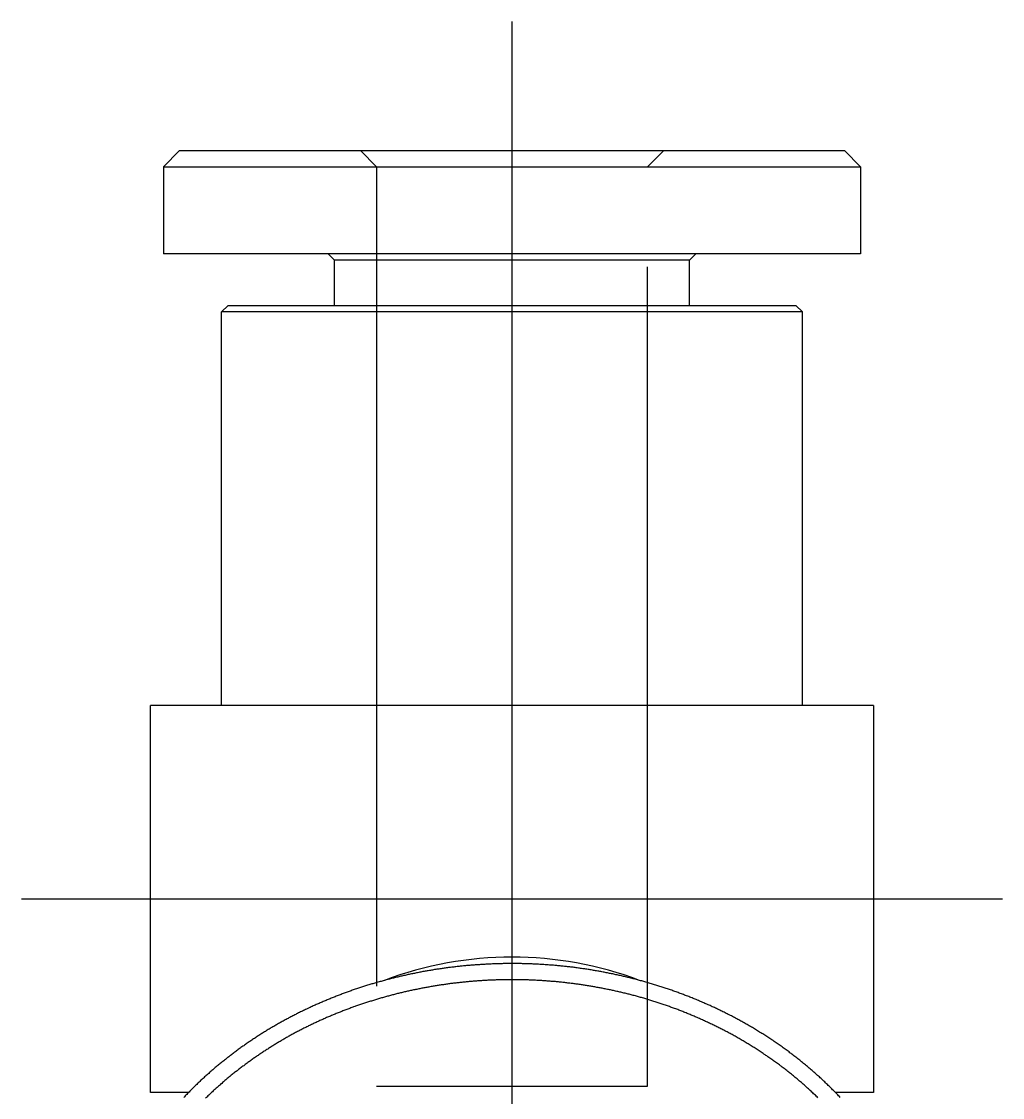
# Model space of a CAD drawing. Extents: x -27.8 to 48.3, y -20.8 to 20.1.
# Drawn here: x 32.17 to 47.37, y 3.42 to 20.1 of the extents above; entities that cross this region are included whole.
import ezdxf

# ---------------------------------------------------------------- set-up
doc = ezdxf.new("R2010")
doc.units = 0
doc.linetypes.add('CENTER', pattern=[50.8, 31.75, -6.35, 6.35, -6.35])
doc.linetypes.add('DASHED', pattern=[19.05, 12.7, -6.35])
doc.layers.get('0').update_dxf_attribs({"linetype": 'CONTINUOUS'})
doc.layers.add('CENTER', color=1, linetype='CENTER')

msp = doc.modelspace()

# ---------------------------------------------------------------- linework, layer by layer
at = {"color": 7, "linetype": 'CONTINUOUS'}
for p, q in [((34.375, 17.85), (34.625, 18.1)), ((34.625, 18.1), (44.925, 18.1)), ((44.925, 18.1), (45.175, 17.85)), ((34.375, 17.85), (45.175, 17.85)), ((34.375, 17.85), (34.375, 16.5)), ((45.175, 17.85), (45.175, 16.5)), ((45.175, 16.5), (34.375, 16.5)), ((37.025, 16.4), (36.925, 16.5)), ((42.525, 16.4), (37.025, 16.4)), ((37.025, 15.7), (37.025, 16.4)), ((42.525, 16.4), (42.625, 16.5)), ((42.525, 15.7), (42.525, 16.4)), ((35.375, 15.7), (35.275, 15.6)), ((35.375, 15.7), (44.175, 15.7)), ((44.175, 15.7), (44.275, 15.6)), ((44.275, 15.6), (35.275, 15.6)), ((35.275, 9.5), (35.275, 15.6)), ((44.275, 9.5), (44.275, 15.6)), ((34.175, 3.5), (34.175, 9.5)), ((45.375, 9.5), (34.175, 9.5)), ((45.375, 9.5), (45.375, 3.5)), ((34.761, 3.5), (34.175, 3.5)), ((45.375, 3.5), (44.789, 3.5))]:
    msp.add_line(p, q, dxfattribs=at)
at = {"color": 3, "linetype": 'DASHED'}
for p, q in [((37.425, 18.1), (37.675, 17.85)), ((41.875, 17.85), (42.125, 18.1)), ((37.675, 17.85), (37.675, 3.6)), ((41.875, 3.6), (41.875, 17.85)), ((37.675, 3.6), (41.875, 3.6))]:
    msp.add_line(p, q, dxfattribs=at)
at = {"color": 7}
for points in [[(44.861, 3.424, 0), (44.848, 3.438, 0), (44.835, 3.452, 0), (44.822, 3.465, 0), (44.809, 3.479, 0), (44.796, 3.492, 0), (44.783, 3.506, 0), (44.77, 3.519, 0), (44.757, 3.533, 0), (44.743, 3.546, 0), (44.73, 3.56, 0), (44.716, 3.573, 0), (44.703, 3.586, 0), (44.689, 3.599, 0), (44.676, 3.613, 0), (44.662, 3.626, 0), (44.648, 3.639, 0), (44.635, 3.652, 0), (44.621, 3.665, 0), (44.607, 3.678, 0), (44.593, 3.691, 0), (44.579, 3.704, 0), (44.566, 3.717, 0), (44.551, 3.73, 0), (44.538, 3.743, 0), (44.523, 3.755, 0), (44.509, 3.768, 0), (44.495, 3.781, 0), (44.481, 3.794, 0), (44.467, 3.806, 0), (44.452, 3.819, 0), (44.438, 3.831, 0), (44.424, 3.844, 0), (44.409, 3.856, 0), (44.395, 3.869, 0), (44.38, 3.881, 0), (44.366, 3.893, 0), (44.351, 3.905, 0), (44.337, 3.918, 0), (44.322, 3.93, 0), (44.307, 3.942, 0), (44.292, 3.954, 0), (44.278, 3.966, 0), (44.263, 3.978, 0), (44.248, 3.99, 0), (44.233, 4.002, 0), (44.218, 4.014, 0), (44.203, 4.026, 0), (44.188, 4.037, 0), (44.173, 4.049, 0), (44.158, 4.061, 0), (44.143, 4.073, 0), (44.128, 4.084, 0), (44.113, 4.096, 0), (44.098, 4.107, 0), (44.082, 4.119, 0), (44.067, 4.13, 0), (44.052, 4.141, 0), (44.037, 4.153, 0), (44.021, 4.164, 0), (44.006, 4.175, 0), (43.99, 4.186, 0), (43.975, 4.197, 0), (43.959, 4.208, 0), (43.944, 4.219, 0), (43.928, 4.23, 0), (43.913, 4.241, 0), (43.897, 4.252, 0), (43.882, 4.263, 0), (43.866, 4.274, 0), (43.85, 4.284, 0), (43.835, 4.295, 0), (43.819, 4.306, 0), (43.803, 4.316, 0), (43.787, 4.327, 0), (43.772, 4.337, 0), (43.756, 4.348, 0), (43.74, 4.358, 0), (43.724, 4.368, 0), (43.708, 4.379, 0), (43.692, 4.389, 0), (43.676, 4.399, 0), (43.66, 4.409, 0), (43.645, 4.419, 0), (43.629, 4.429, 0), (43.612, 4.439, 0), (43.596, 4.449, 0), (43.581, 4.459, 0), (43.564, 4.468, 0), (43.548, 4.478, 0), (43.532, 4.488, 0), (43.516, 4.497, 0), (43.5, 4.507, 0), (43.484, 4.517, 0), (43.468, 4.526, 0), (43.452, 4.535, 0), (43.435, 4.545, 0), (43.419, 4.554, 0), (43.403, 4.563, 0), (43.387, 4.573, 0), (43.37, 4.582, 0), (43.354, 4.591, 0), (43.338, 4.6, 0), (43.322, 4.609, 0), (43.305, 4.618, 0), (43.289, 4.627, 0), (43.273, 4.636, 0), (43.256, 4.644, 0), (43.24, 4.653, 0), (43.224, 4.662, 0), (43.207, 4.67, 0), (43.191, 4.679, 0), (43.175, 4.688, 0), (43.158, 4.696, 0), (43.142, 4.704, 0), (43.125, 4.713, 0), (43.109, 4.721, 0), (43.093, 4.729, 0), (43.076, 4.738, 0), (43.06, 4.746, 0), (43.043, 4.754, 0), (43.027, 4.762, 0), (43.01, 4.77, 0), (42.994, 4.778, 0), (42.977, 4.786, 0), (42.961, 4.794, 0), (42.944, 4.802, 0), (42.928, 4.809, 0), (42.911, 4.817, 0), (42.895, 4.825, 0), (42.878, 4.832, 0), (42.862, 4.84, 0), (42.845, 4.848, 0), (42.829, 4.855, 0), (42.812, 4.862, 0), (42.796, 4.87, 0), (42.779, 4.877, 0), (42.763, 4.884, 0), (42.746, 4.892, 0), (42.73, 4.899, 0), (42.713, 4.906, 0), (42.697, 4.913, 0), (42.68, 4.92, 0), (42.663, 4.927, 0), (42.647, 4.934, 0), (42.63, 4.941, 0), (42.614, 4.948, 0), (42.597, 4.954, 0), (42.581, 4.961, 0), (42.564, 4.968, 0), (42.548, 4.974, 0), (42.531, 4.981, 0), (42.514, 4.988, 0), (42.498, 4.994, 0), (42.481, 5, 0), (42.465, 5.007, 0), (42.448, 5.013, 0), (42.432, 5.02, 0), (42.415, 5.026, 0), (42.399, 5.032, 0), (42.382, 5.038, 0), (42.365, 5.044, 0), (42.349, 5.05, 0), (42.332, 5.056, 0), (42.316, 5.062, 0), (42.299, 5.068, 0), (42.283, 5.074, 0), (42.266, 5.08, 0), (42.249, 5.086, 0), (42.233, 5.092, 0), (42.216, 5.097, 0), (42.2, 5.103, 0), (42.183, 5.109, 0), (42.166, 5.114, 0), (42.15, 5.12, 0), (42.133, 5.125, 0), (42.117, 5.131, 0), (42.1, 5.136, 0), (42.084, 5.141, 0), (42.067, 5.147, 0), (42.05, 5.152, 0), (42.034, 5.157, 0), (42.017, 5.162, 0), (42.001, 5.168, 0), (41.984, 5.173, 0), (41.967, 5.178, 0), (41.951, 5.183, 0), (41.934, 5.188, 0), (41.917, 5.193, 0), (41.901, 5.198, 0), (41.884, 5.202, 0), (41.868, 5.207, 0), (41.851, 5.212, 0), (41.834, 5.217, 0), (41.818, 5.221, 0), (41.801, 5.226, 0), (41.785, 5.231, 0), (41.768, 5.235, 0), (41.751, 5.24, 0), (41.735, 5.244, 0), (41.718, 5.249, 0), (41.702, 5.253, 0), (41.685, 5.257, 0), (41.668, 5.262, 0), (41.652, 5.266, 0), (41.635, 5.27, 0), (41.618, 5.274, 0), (41.602, 5.278, 0), (41.585, 5.282, 0), (41.568, 5.286, 0), (41.552, 5.29, 0), (41.535, 5.294, 0), (41.519, 5.298, 0), (41.502, 5.302, 0), (41.485, 5.306, 0), (41.469, 5.31, 0), (41.452, 5.314, 0), (41.435, 5.317, 0), (41.419, 5.321, 0), (41.402, 5.325, 0), (41.386, 5.328, 0), (41.369, 5.332, 0), (41.352, 5.336, 0), (41.336, 5.339, 0), (41.319, 5.343, 0), (41.302, 5.346, 0), (41.286, 5.349, 0), (41.269, 5.353, 0), (41.252, 5.356, 0), (41.236, 5.359, 0), (41.219, 5.362, 0), (41.203, 5.366, 0), (41.186, 5.369, 0), (41.169, 5.372, 0), (41.153, 5.375, 0), (41.136, 5.378, 0), (41.119, 5.381, 0), (41.103, 5.384, 0), (41.086, 5.387, 0), (41.069, 5.39, 0), (41.053, 5.393, 0), (41.036, 5.395, 0), (41.02, 5.398, 0), (41.003, 5.401, 0), (40.986, 5.404, 0), (40.97, 5.406, 0), (40.953, 5.409, 0), (40.936, 5.412, 0), (40.92, 5.414, 0), (40.903, 5.417, 0), (40.886, 5.419, 0), (40.87, 5.421, 0), (40.853, 5.424, 0), (40.837, 5.426, 0), (40.82, 5.429, 0), (40.803, 5.431, 0), (40.786, 5.433, 0), (40.77, 5.435, 0), (40.753, 5.437, 0), (40.737, 5.44, 0), (40.72, 5.442, 0), (40.703, 5.444, 0), (40.687, 5.446, 0), (40.67, 5.448, 0), (40.653, 5.45, 0), (40.637, 5.452, 0), (40.62, 5.453, 0), (40.603, 5.455, 0), (40.587, 5.457, 0), (40.57, 5.459, 0), (40.553, 5.46, 0), (40.537, 5.462, 0), (40.52, 5.464, 0), (40.504, 5.465, 0), (40.487, 5.467, 0), (40.47, 5.469, 0), (40.453, 5.47, 0), (40.437, 5.471, 0), (40.42, 5.473, 0), (40.404, 5.474, 0), (40.387, 5.476, 0), (40.37, 5.477, 0), (40.354, 5.478, 0), (40.337, 5.479, 0), (40.32, 5.481, 0), (40.304, 5.482, 0), (40.287, 5.483, 0), (40.27, 5.484, 0), (40.254, 5.485, 0), (40.237, 5.486, 0), (40.22, 5.487, 0), (40.204, 5.488, 0), (40.187, 5.489, 0), (40.17, 5.49, 0), (40.154, 5.491, 0), (40.137, 5.491, 0), (40.12, 5.492, 0), (40.104, 5.493, 0), (40.087, 5.494, 0), (40.07, 5.494, 0), (40.054, 5.495, 0), (40.037, 5.496, 0), (40.02, 5.496, 0), (40.004, 5.497, 0), (39.987, 5.497, 0), (39.971, 5.498, 0), (39.954, 5.498, 0), (39.937, 5.498, 0), (39.92, 5.499, 0), (39.904, 5.499, 0), (39.887, 5.499, 0), (39.87, 5.499, 0), (39.854, 5.5, 0), (39.837, 5.5, 0), (39.821, 5.5, 0), (39.804, 5.5, 0), (39.787, 5.5, 0), (39.77, 5.5, 0), (39.754, 5.5, 0), (39.737, 5.5, 0), (39.721, 5.5, 0), (39.704, 5.5, 0), (39.687, 5.5, 0), (39.671, 5.499, 0), (39.654, 5.499, 0), (39.637, 5.499, 0), (39.621, 5.498, 0), (39.604, 5.498, 0), (39.587, 5.498, 0), (39.571, 5.497, 0), (39.554, 5.497, 0), (39.537, 5.496, 0), (39.521, 5.496, 0), (39.504, 5.495, 0), (39.487, 5.495, 0), (39.471, 5.494, 0), (39.454, 5.493, 0), (39.437, 5.493, 0), (39.421, 5.492, 0), (39.404, 5.491, 0), (39.388, 5.49, 0), (39.371, 5.489, 0), (39.354, 5.488, 0), (39.338, 5.488, 0), (39.321, 5.487, 0), (39.304, 5.486, 0), (39.288, 5.485, 0), (39.271, 5.483, 0), (39.254, 5.482, 0), (39.238, 5.481, 0), (39.221, 5.48, 0), (39.205, 5.479, 0), (39.188, 5.478, 0), (39.171, 5.476, 0), (39.155, 5.475, 0), (39.138, 5.474, 0), (39.121, 5.472, 0), (39.105, 5.471, 0), (39.088, 5.469, 0), (39.072, 5.468, 0), (39.055, 5.466, 0), (39.039, 5.465, 0), (39.022, 5.463, 0), (39.005, 5.461, 0), (38.989, 5.46, 0), (38.972, 5.458, 0), (38.956, 5.456, 0), (38.939, 5.454, 0), (38.923, 5.453, 0), (38.906, 5.451, 0), (38.889, 5.449, 0), (38.873, 5.447, 0), (38.856, 5.445, 0), (38.84, 5.443, 0), (38.823, 5.441, 0), (38.807, 5.439, 0), (38.79, 5.437, 0), (38.774, 5.434, 0), (38.757, 5.432, 0), (38.741, 5.43, 0), (38.724, 5.428, 0), (38.708, 5.425, 0), (38.691, 5.423, 0), (38.675, 5.421, 0), (38.658, 5.418, 0), (38.642, 5.416, 0), (38.625, 5.413, 0), (38.609, 5.411, 0), (38.592, 5.408, 0), (38.576, 5.406, 0), (38.559, 5.403, 0), (38.543, 5.4, 0), (38.526, 5.398, 0), (38.51, 5.395, 0), (38.494, 5.392, 0), (38.477, 5.389, 0), (38.461, 5.386, 0), (38.444, 5.384, 0), (38.428, 5.381, 0), (38.412, 5.378, 0), (38.395, 5.375, 0), (38.379, 5.372, 0), (38.362, 5.369, 0), (38.346, 5.366, 0), (38.33, 5.362, 0), (38.313, 5.359, 0), (38.297, 5.356, 0), (38.281, 5.353, 0), (38.264, 5.349, 0), (38.248, 5.346, 0), (38.232, 5.343, 0), (38.215, 5.339, 0), (38.199, 5.336, 0), (38.183, 5.332, 0), (38.166, 5.329, 0), (38.15, 5.325, 0), (38.134, 5.322, 0), (38.118, 5.318, 0), (38.101, 5.315, 0), (38.085, 5.311, 0), (38.069, 5.307, 0), (38.053, 5.303, 0), (38.036, 5.3, 0), (38.02, 5.296, 0), (38.004, 5.292, 0), (37.988, 5.288, 0), (37.971, 5.284, 0), (37.955, 5.28, 0), (37.939, 5.276, 0), (37.923, 5.272, 0), (37.907, 5.268, 0), (37.891, 5.264, 0), (37.874, 5.26, 0), (37.858, 5.256, 0), (37.842, 5.251, 0), (37.826, 5.247, 0), (37.81, 5.243, 0), (37.794, 5.238, 0), (37.778, 5.234, 0), (37.762, 5.23, 0), (37.746, 5.225, 0), (37.73, 5.221, 0), (37.714, 5.216, 0), (37.697, 5.212, 0), (37.681, 5.207, 0), (37.666, 5.202, 0), (37.65, 5.198, 0), (37.633, 5.193, 0), (37.617, 5.188, 0), (37.602, 5.184, 0), (37.586, 5.179, 0), (37.57, 5.174, 0), (37.554, 5.169, 0), (37.538, 5.164, 0), (37.522, 5.159, 0), (37.506, 5.154, 0), (37.49, 5.149, 0), (37.474, 5.144, 0), (37.458, 5.139, 0), (37.442, 5.134, 0), (37.426, 5.129, 0), (37.41, 5.123, 0), (37.395, 5.118, 0), (37.379, 5.113, 0), (37.363, 5.107, 0), (37.347, 5.102, 0), (37.331, 5.097, 0), (37.316, 5.091, 0), (37.3, 5.086, 0), (37.284, 5.08, 0), (37.268, 5.075, 0), (37.253, 5.069, 0), (37.237, 5.064, 0), (37.221, 5.058, 0), (37.206, 5.052, 0), (37.19, 5.046, 0), (37.174, 5.041, 0), (37.158, 5.035, 0), (37.143, 5.029, 0), (37.127, 5.023, 0), (37.112, 5.017, 0), (37.096, 5.011, 0), (37.08, 5.005, 0), (37.065, 4.999, 0), (37.049, 4.993, 0), (37.034, 4.987, 0), (37.018, 4.981, 0), (37.003, 4.975, 0), (36.987, 4.969, 0), (36.972, 4.962, 0), (36.956, 4.956, 0), (36.941, 4.95, 0), (36.925, 4.943, 0), (36.91, 4.937, 0), (36.894, 4.93, 0), (36.879, 4.924, 0), (36.863, 4.917, 0), (36.848, 4.911, 0), (36.833, 4.904, 0), (36.817, 4.898, 0), (36.802, 4.891, 0), (36.786, 4.884, 0), (36.771, 4.878, 0), (36.756, 4.871, 0), (36.741, 4.864, 0), (36.725, 4.857, 0), (36.71, 4.85, 0), (36.695, 4.843, 0), (36.679, 4.836, 0), (36.664, 4.829, 0), (36.649, 4.822, 0), (36.634, 4.815, 0), (36.619, 4.808, 0), (36.603, 4.801, 0), (36.588, 4.794, 0), (36.573, 4.787, 0), (36.558, 4.779, 0), (36.543, 4.772, 0), (36.528, 4.765, 0), (36.513, 4.757, 0), (36.498, 4.75, 0), (36.483, 4.742, 0), (36.468, 4.735, 0), (36.453, 4.727, 0), (36.438, 4.72, 0), (36.423, 4.712, 0), (36.408, 4.705, 0), (36.393, 4.697, 0), (36.378, 4.689, 0), (36.363, 4.682, 0), (36.348, 4.674, 0), (36.333, 4.666, 0), (36.319, 4.658, 0), (36.304, 4.65, 0), (36.289, 4.642, 0), (36.274, 4.634, 0), (36.259, 4.626, 0), (36.245, 4.618, 0), (36.23, 4.61, 0), (36.215, 4.602, 0), (36.2, 4.594, 0), (36.186, 4.586, 0), (36.171, 4.577, 0), (36.157, 4.569, 0), (36.142, 4.561, 0), (36.127, 4.552, 0), (36.113, 4.544, 0), (36.098, 4.536, 0), (36.084, 4.527, 0), (36.069, 4.519, 0), (36.055, 4.51, 0), (36.04, 4.502, 0), (36.026, 4.493, 0), (36.011, 4.484, 0), (35.997, 4.476, 0), (35.983, 4.467, 0), (35.968, 4.458, 0), (35.954, 4.449, 0), (35.94, 4.441, 0), (35.925, 4.432, 0), (35.911, 4.423, 0), (35.897, 4.414, 0), (35.883, 4.405, 0), (35.868, 4.396, 0), (35.854, 4.387, 0), (35.84, 4.378, 0), (35.826, 4.369, 0), (35.812, 4.359, 0), (35.798, 4.35, 0), (35.783, 4.341, 0), (35.77, 4.332, 0), (35.755, 4.322, 0), (35.742, 4.313, 0), (35.727, 4.304, 0), (35.714, 4.294, 0), (35.7, 4.285, 0), (35.686, 4.275, 0), (35.672, 4.266, 0), (35.658, 4.256, 0), (35.644, 4.247, 0), (35.63, 4.237, 0), (35.617, 4.227, 0), (35.603, 4.218, 0), (35.589, 4.208, 0), (35.575, 4.198, 0), (35.562, 4.188, 0), (35.548, 4.178, 0), (35.534, 4.169, 0), (35.521, 4.159, 0), (35.507, 4.149, 0), (35.494, 4.139, 0), (35.48, 4.129, 0), (35.467, 4.119, 0), (35.453, 4.108, 0), (35.44, 4.098, 0), (35.426, 4.088, 0), (35.413, 4.078, 0), (35.4, 4.068, 0), (35.386, 4.057, 0), (35.373, 4.047, 0), (35.36, 4.037, 0), (35.346, 4.026, 0), (35.333, 4.016, 0), (35.32, 4.005, 0), (35.307, 3.995, 0), (35.294, 3.984, 0), (35.281, 3.974, 0), (35.268, 3.963, 0), (35.255, 3.952, 0), (35.242, 3.942, 0), (35.228, 3.931, 0), (35.216, 3.92, 0), (35.203, 3.909, 0), (35.19, 3.899, 0), (35.177, 3.888, 0), (35.164, 3.877, 0), (35.151, 3.866, 0), (35.139, 3.855, 0), (35.126, 3.844, 0), (35.113, 3.833, 0), (35.1, 3.822, 0), (35.088, 3.811, 0), (35.075, 3.799, 0), (35.062, 3.788, 0), (35.05, 3.777, 0), (35.037, 3.766, 0), (35.025, 3.755, 0), (35.012, 3.743, 0), (35, 3.732, 0), (34.987, 3.72, 0), (34.975, 3.709, 0), (34.963, 3.698, 0), (34.95, 3.686, 0), (34.938, 3.675, 0), (34.926, 3.663, 0), (34.914, 3.651, 0), (34.902, 3.64, 0), (34.889, 3.628, 0), (34.877, 3.616, 0), (34.865, 3.605, 0), (34.853, 3.593, 0), (34.841, 3.581, 0), (34.829, 3.569, 0), (34.817, 3.557, 0), (34.805, 3.545, 0), (34.793, 3.533, 0), (34.782, 3.521, 0), (34.77, 3.509, 0), (34.758, 3.497, 0), (34.746, 3.485, 0), (34.735, 3.473, 0), (34.723, 3.461, 0), (34.711, 3.449, 0), (34.7, 3.436, 0), (34.688, 3.424, 0)], [(44.515, 3.421, 0), (44.502, 3.433, 0), (44.489, 3.446, 0), (44.475, 3.459, 0), (44.462, 3.471, 0), (44.449, 3.484, 0), (44.436, 3.496, 0), (44.423, 3.509, 0), (44.409, 3.521, 0), (44.396, 3.533, 0), (44.383, 3.546, 0), (44.369, 3.558, 0), (44.356, 3.57, 0), (44.342, 3.582, 0), (44.328, 3.595, 0), (44.315, 3.607, 0), (44.301, 3.619, 0), (44.288, 3.631, 0), (44.274, 3.643, 0), (44.26, 3.655, 0), (44.246, 3.667, 0), (44.232, 3.679, 0), (44.218, 3.69, 0), (44.204, 3.702, 0), (44.191, 3.714, 0), (44.176, 3.726, 0), (44.162, 3.737, 0), (44.148, 3.749, 0), (44.134, 3.761, 0), (44.12, 3.772, 0), (44.106, 3.784, 0), (44.092, 3.795, 0), (44.077, 3.807, 0), (44.063, 3.818, 0), (44.049, 3.829, 0), (44.034, 3.841, 0), (44.02, 3.852, 0), (44.005, 3.863, 0), (43.991, 3.874, 0), (43.976, 3.885, 0), (43.962, 3.896, 0), (43.947, 3.908, 0), (43.933, 3.918, 0), (43.918, 3.929, 0), (43.903, 3.94, 0), (43.889, 3.951, 0), (43.874, 3.962, 0), (43.859, 3.973, 0), (43.844, 3.983, 0), (43.829, 3.994, 0), (43.815, 4.005, 0), (43.8, 4.015, 0), (43.785, 4.026, 0), (43.77, 4.036, 0), (43.755, 4.047, 0), (43.74, 4.057, 0), (43.725, 4.068, 0), (43.71, 4.078, 0), (43.695, 4.088, 0), (43.679, 4.098, 0), (43.664, 4.108, 0), (43.649, 4.119, 0), (43.634, 4.129, 0), (43.619, 4.139, 0), (43.603, 4.149, 0), (43.588, 4.158, 0), (43.573, 4.168, 0), (43.558, 4.178, 0), (43.542, 4.188, 0), (43.527, 4.198, 0), (43.512, 4.207, 0), (43.496, 4.217, 0), (43.481, 4.226, 0), (43.465, 4.236, 0), (43.45, 4.245, 0), (43.435, 4.255, 0), (43.419, 4.264, 0), (43.404, 4.273, 0), (43.388, 4.283, 0), (43.373, 4.292, 0), (43.357, 4.301, 0), (43.342, 4.31, 0), (43.326, 4.319, 0), (43.31, 4.328, 0), (43.295, 4.337, 0), (43.279, 4.346, 0), (43.264, 4.355, 0), (43.248, 4.364, 0), (43.232, 4.373, 0), (43.217, 4.381, 0), (43.201, 4.39, 0), (43.185, 4.399, 0), (43.17, 4.407, 0), (43.154, 4.416, 0), (43.138, 4.424, 0), (43.123, 4.432, 0), (43.107, 4.441, 0), (43.091, 4.449, 0), (43.075, 4.457, 0), (43.059, 4.466, 0), (43.044, 4.474, 0), (43.028, 4.482, 0), (43.012, 4.49, 0), (42.996, 4.498, 0), (42.98, 4.506, 0), (42.965, 4.514, 0), (42.949, 4.522, 0), (42.933, 4.53, 0), (42.917, 4.537, 0), (42.901, 4.545, 0), (42.885, 4.553, 0), (42.869, 4.561, 0), (42.853, 4.568, 0), (42.837, 4.576, 0), (42.822, 4.583, 0), (42.806, 4.591, 0), (42.79, 4.598, 0), (42.774, 4.605, 0), (42.758, 4.613, 0), (42.742, 4.62, 0), (42.726, 4.627, 0), (42.71, 4.634, 0), (42.694, 4.641, 0), (42.678, 4.648, 0), (42.662, 4.655, 0), (42.646, 4.662, 0), (42.63, 4.669, 0), (42.614, 4.676, 0), (42.599, 4.683, 0), (42.583, 4.69, 0), (42.567, 4.697, 0), (42.551, 4.703, 0), (42.535, 4.71, 0), (42.519, 4.716, 0), (42.503, 4.723, 0), (42.487, 4.729, 0), (42.471, 4.736, 0), (42.455, 4.742, 0), (42.439, 4.749, 0), (42.423, 4.755, 0), (42.407, 4.761, 0), (42.391, 4.767, 0), (42.375, 4.774, 0), (42.359, 4.78, 0), (42.343, 4.786, 0), (42.327, 4.792, 0), (42.311, 4.798, 0), (42.295, 4.804, 0), (42.279, 4.81, 0), (42.263, 4.816, 0), (42.247, 4.821, 0), (42.231, 4.827, 0), (42.215, 4.833, 0), (42.199, 4.839, 0), (42.183, 4.844, 0), (42.167, 4.85, 0), (42.151, 4.855, 0), (42.135, 4.861, 0), (42.119, 4.866, 0), (42.103, 4.872, 0), (42.087, 4.877, 0), (42.071, 4.883, 0), (42.055, 4.888, 0), (42.039, 4.893, 0), (42.023, 4.898, 0), (42.007, 4.903, 0), (41.991, 4.909, 0), (41.975, 4.914, 0), (41.959, 4.919, 0), (41.943, 4.924, 0), (41.927, 4.929, 0), (41.911, 4.934, 0), (41.895, 4.939, 0), (41.879, 4.943, 0), (41.863, 4.948, 0), (41.847, 4.953, 0), (41.831, 4.958, 0), (41.815, 4.962, 0), (41.798, 4.967, 0), (41.782, 4.972, 0), (41.766, 4.976, 0), (41.75, 4.981, 0), (41.734, 4.985, 0), (41.718, 4.99, 0), (41.702, 4.994, 0), (41.686, 4.998, 0), (41.67, 5.003, 0), (41.654, 5.007, 0), (41.638, 5.011, 0), (41.622, 5.015, 0), (41.606, 5.019, 0), (41.59, 5.024, 0), (41.574, 5.028, 0), (41.558, 5.032, 0), (41.542, 5.036, 0), (41.526, 5.04, 0), (41.509, 5.044, 0), (41.493, 5.047, 0), (41.477, 5.051, 0), (41.461, 5.055, 0), (41.445, 5.059, 0), (41.429, 5.063, 0), (41.413, 5.066, 0), (41.397, 5.07, 0), (41.381, 5.074, 0), (41.365, 5.077, 0), (41.349, 5.081, 0), (41.333, 5.084, 0), (41.317, 5.088, 0), (41.3, 5.091, 0), (41.284, 5.094, 0), (41.268, 5.098, 0), (41.252, 5.101, 0), (41.236, 5.104, 0), (41.22, 5.108, 0), (41.204, 5.111, 0), (41.188, 5.114, 0), (41.172, 5.117, 0), (41.156, 5.12, 0), (41.14, 5.123, 0), (41.124, 5.126, 0), (41.108, 5.129, 0), (41.091, 5.132, 0), (41.075, 5.135, 0), (41.059, 5.138, 0), (41.043, 5.141, 0), (41.027, 5.143, 0), (41.011, 5.146, 0), (40.995, 5.149, 0), (40.979, 5.152, 0), (40.963, 5.154, 0), (40.947, 5.157, 0), (40.931, 5.159, 0), (40.914, 5.162, 0), (40.898, 5.164, 0), (40.882, 5.167, 0), (40.866, 5.169, 0), (40.85, 5.172, 0), (40.834, 5.174, 0), (40.818, 5.176, 0), (40.802, 5.179, 0), (40.786, 5.181, 0), (40.77, 5.183, 0), (40.754, 5.185, 0), (40.737, 5.187, 0), (40.721, 5.189, 0), (40.705, 5.192, 0), (40.689, 5.194, 0), (40.673, 5.196, 0), (40.657, 5.197, 0), (40.641, 5.199, 0), (40.625, 5.201, 0), (40.609, 5.203, 0), (40.593, 5.205, 0), (40.576, 5.207, 0), (40.56, 5.208, 0), (40.544, 5.21, 0), (40.528, 5.212, 0), (40.512, 5.213, 0), (40.496, 5.215, 0), (40.48, 5.217, 0), (40.464, 5.218, 0), (40.447, 5.22, 0), (40.431, 5.221, 0), (40.415, 5.222, 0), (40.399, 5.224, 0), (40.383, 5.225, 0), (40.367, 5.226, 0), (40.351, 5.228, 0), (40.335, 5.229, 0), (40.319, 5.23, 0), (40.303, 5.231, 0), (40.286, 5.232, 0), (40.27, 5.234, 0), (40.254, 5.235, 0), (40.238, 5.236, 0), (40.222, 5.237, 0), (40.206, 5.238, 0), (40.19, 5.238, 0), (40.174, 5.239, 0), (40.157, 5.24, 0), (40.141, 5.241, 0), (40.125, 5.242, 0), (40.109, 5.243, 0), (40.093, 5.243, 0), (40.077, 5.244, 0), (40.061, 5.245, 0), (40.045, 5.245, 0), (40.029, 5.246, 0), (40.013, 5.246, 0), (39.996, 5.247, 0), (39.98, 5.247, 0), (39.964, 5.248, 0), (39.948, 5.248, 0), (39.932, 5.248, 0), (39.916, 5.249, 0), (39.9, 5.249, 0), (39.883, 5.249, 0), (39.867, 5.249, 0), (39.851, 5.25, 0), (39.835, 5.25, 0), (39.819, 5.25, 0), (39.803, 5.25, 0), (39.787, 5.25, 0), (39.771, 5.25, 0), (39.755, 5.25, 0), (39.738, 5.25, 0), (39.722, 5.25, 0), (39.706, 5.25, 0), (39.69, 5.25, 0), (39.674, 5.249, 0), (39.658, 5.249, 0), (39.642, 5.249, 0), (39.626, 5.249, 0), (39.609, 5.248, 0), (39.593, 5.248, 0), (39.577, 5.247, 0), (39.561, 5.247, 0), (39.545, 5.246, 0), (39.529, 5.246, 0), (39.513, 5.245, 0), (39.497, 5.245, 0), (39.481, 5.244, 0), (39.465, 5.244, 0), (39.448, 5.243, 0), (39.432, 5.242, 0), (39.416, 5.241, 0), (39.4, 5.241, 0), (39.384, 5.24, 0), (39.368, 5.239, 0), (39.352, 5.238, 0), (39.336, 5.237, 0), (39.32, 5.236, 0), (39.303, 5.235, 0), (39.287, 5.234, 0), (39.271, 5.233, 0), (39.255, 5.232, 0), (39.239, 5.231, 0), (39.223, 5.229, 0), (39.207, 5.228, 0), (39.191, 5.227, 0), (39.175, 5.226, 0), (39.159, 5.224, 0), (39.143, 5.223, 0), (39.127, 5.222, 0), (39.111, 5.22, 0), (39.095, 5.219, 0), (39.079, 5.217, 0), (39.063, 5.216, 0), (39.047, 5.214, 0), (39.031, 5.213, 0), (39.014, 5.211, 0), (38.998, 5.209, 0), (38.982, 5.208, 0), (38.966, 5.206, 0), (38.95, 5.204, 0), (38.934, 5.202, 0), (38.918, 5.2, 0), (38.902, 5.199, 0), (38.886, 5.197, 0), (38.87, 5.195, 0), (38.854, 5.193, 0), (38.838, 5.191, 0), (38.822, 5.189, 0), (38.806, 5.187, 0), (38.79, 5.184, 0), (38.774, 5.182, 0), (38.758, 5.18, 0), (38.742, 5.178, 0), (38.727, 5.176, 0), (38.711, 5.173, 0), (38.695, 5.171, 0), (38.679, 5.169, 0), (38.663, 5.166, 0), (38.647, 5.164, 0), (38.631, 5.161, 0), (38.615, 5.159, 0), (38.599, 5.156, 0), (38.583, 5.154, 0), (38.567, 5.151, 0), (38.551, 5.148, 0), (38.536, 5.146, 0), (38.52, 5.143, 0), (38.504, 5.14, 0), (38.488, 5.137, 0), (38.472, 5.135, 0), (38.456, 5.132, 0), (38.44, 5.129, 0), (38.425, 5.126, 0), (38.409, 5.123, 0), (38.393, 5.12, 0), (38.377, 5.117, 0), (38.361, 5.114, 0), (38.345, 5.111, 0), (38.33, 5.108, 0), (38.314, 5.104, 0), (38.298, 5.101, 0), (38.282, 5.098, 0), (38.267, 5.095, 0), (38.251, 5.091, 0), (38.235, 5.088, 0), (38.219, 5.085, 0), (38.203, 5.081, 0), (38.188, 5.078, 0), (38.172, 5.074, 0), (38.156, 5.071, 0), (38.141, 5.067, 0), (38.125, 5.064, 0), (38.109, 5.06, 0), (38.093, 5.056, 0), (38.078, 5.053, 0), (38.062, 5.049, 0), (38.047, 5.045, 0), (38.031, 5.041, 0), (38.015, 5.037, 0), (38, 5.034, 0), (37.984, 5.03, 0), (37.968, 5.026, 0), (37.953, 5.022, 0), (37.937, 5.018, 0), (37.922, 5.014, 0), (37.906, 5.01, 0), (37.89, 5.005, 0), (37.875, 5.001, 0), (37.859, 4.997, 0), (37.844, 4.993, 0), (37.828, 4.989, 0), (37.813, 4.984, 0), (37.797, 4.98, 0), (37.782, 4.976, 0), (37.766, 4.971, 0), (37.751, 4.967, 0), (37.735, 4.962, 0), (37.72, 4.958, 0), (37.704, 4.953, 0), (37.689, 4.949, 0), (37.673, 4.944, 0), (37.658, 4.939, 0), (37.642, 4.935, 0), (37.627, 4.93, 0), (37.612, 4.925, 0), (37.596, 4.92, 0), (37.581, 4.916, 0), (37.566, 4.911, 0), (37.55, 4.906, 0), (37.535, 4.901, 0), (37.52, 4.896, 0), (37.504, 4.891, 0), (37.489, 4.886, 0), (37.474, 4.881, 0), (37.458, 4.876, 0), (37.443, 4.871, 0), (37.428, 4.865, 0), (37.413, 4.86, 0), (37.397, 4.855, 0), (37.382, 4.85, 0), (37.367, 4.844, 0), (37.352, 4.839, 0), (37.337, 4.834, 0), (37.321, 4.828, 0), (37.306, 4.823, 0), (37.291, 4.817, 0), (37.276, 4.812, 0), (37.261, 4.806, 0), (37.246, 4.801, 0), (37.231, 4.795, 0), (37.215, 4.789, 0), (37.2, 4.784, 0), (37.185, 4.778, 0), (37.17, 4.772, 0), (37.155, 4.766, 0), (37.14, 4.76, 0), (37.125, 4.754, 0), (37.11, 4.748, 0), (37.095, 4.743, 0), (37.08, 4.737, 0), (37.065, 4.731, 0), (37.05, 4.724, 0), (37.035, 4.718, 0), (37.02, 4.712, 0), (37.006, 4.706, 0), (36.991, 4.7, 0), (36.976, 4.694, 0), (36.961, 4.687, 0), (36.946, 4.681, 0), (36.931, 4.675, 0), (36.916, 4.668, 0), (36.902, 4.662, 0), (36.887, 4.655, 0), (36.872, 4.649, 0), (36.857, 4.642, 0), (36.843, 4.636, 0), (36.828, 4.629, 0), (36.813, 4.622, 0), (36.798, 4.616, 0), (36.784, 4.609, 0), (36.769, 4.602, 0), (36.754, 4.596, 0), (36.74, 4.589, 0), (36.725, 4.582, 0), (36.71, 4.575, 0), (36.696, 4.568, 0), (36.681, 4.561, 0), (36.667, 4.554, 0), (36.652, 4.547, 0), (36.638, 4.54, 0), (36.623, 4.533, 0), (36.609, 4.526, 0), (36.594, 4.519, 0), (36.58, 4.511, 0), (36.565, 4.504, 0), (36.551, 4.497, 0), (36.536, 4.49, 0), (36.522, 4.482, 0), (36.508, 4.475, 0), (36.493, 4.467, 0), (36.479, 4.46, 0), (36.465, 4.452, 0), (36.45, 4.445, 0), (36.436, 4.437, 0), (36.422, 4.43, 0), (36.407, 4.422, 0), (36.393, 4.414, 0), (36.379, 4.407, 0), (36.365, 4.399, 0), (36.35, 4.391, 0), (36.336, 4.383, 0), (36.322, 4.375, 0), (36.308, 4.368, 0), (36.294, 4.36, 0), (36.28, 4.352, 0), (36.266, 4.344, 0), (36.252, 4.336, 0), (36.238, 4.328, 0), (36.224, 4.319, 0), (36.21, 4.311, 0), (36.196, 4.303, 0), (36.182, 4.295, 0), (36.168, 4.287, 0), (36.154, 4.278, 0), (36.14, 4.27, 0), (36.126, 4.262, 0), (36.112, 4.253, 0), (36.099, 4.245, 0), (36.085, 4.236, 0), (36.071, 4.228, 0), (36.057, 4.219, 0), (36.044, 4.211, 0), (36.03, 4.202, 0), (36.016, 4.194, 0), (36.002, 4.185, 0), (35.989, 4.176, 0), (35.975, 4.168, 0), (35.962, 4.159, 0), (35.948, 4.15, 0), (35.934, 4.141, 0), (35.921, 4.132, 0), (35.907, 4.123, 0), (35.894, 4.114, 0), (35.88, 4.105, 0), (35.867, 4.096, 0), (35.854, 4.087, 0), (35.84, 4.078, 0), (35.827, 4.069, 0), (35.814, 4.06, 0), (35.8, 4.051, 0), (35.787, 4.042, 0), (35.774, 4.032, 0), (35.761, 4.023, 0), (35.747, 4.014, 0), (35.734, 4.004, 0), (35.721, 3.995, 0), (35.708, 3.985, 0), (35.695, 3.976, 0), (35.682, 3.966, 0), (35.669, 3.957, 0), (35.656, 3.947, 0), (35.642, 3.938, 0), (35.63, 3.928, 0), (35.617, 3.918, 0), (35.604, 3.909, 0), (35.591, 3.899, 0), (35.578, 3.889, 0), (35.565, 3.879, 0), (35.552, 3.87, 0), (35.539, 3.86, 0), (35.527, 3.85, 0), (35.514, 3.84, 0), (35.501, 3.83, 0), (35.489, 3.82, 0), (35.476, 3.81, 0), (35.463, 3.8, 0), (35.451, 3.789, 0), (35.438, 3.779, 0), (35.425, 3.769, 0), (35.413, 3.759, 0), (35.401, 3.749, 0), (35.388, 3.738, 0), (35.376, 3.728, 0), (35.363, 3.718, 0), (35.351, 3.707, 0), (35.338, 3.697, 0), (35.326, 3.686, 0), (35.314, 3.676, 0), (35.302, 3.665, 0), (35.289, 3.655, 0), (35.277, 3.644, 0), (35.265, 3.634, 0), (35.253, 3.623, 0), (35.241, 3.612, 0), (35.229, 3.602, 0), (35.217, 3.591, 0), (35.205, 3.58, 0), (35.193, 3.569, 0), (35.181, 3.558, 0), (35.169, 3.547, 0), (35.157, 3.537, 0), (35.145, 3.526, 0), (35.133, 3.515, 0), (35.121, 3.504, 0), (35.11, 3.493, 0), (35.098, 3.481, 0), (35.086, 3.47, 0), (35.075, 3.459, 0), (35.063, 3.448, 0), (35.051, 3.437, 0), (35.04, 3.426, 0), (35.028, 3.414, 0)]]:
    msp.add_polyline3d(points, dxfattribs=at)
at = {"color": 7, "linetype": 'CONTINUOUS'}
msp.add_arc((39.775, 0), 5.6, 69.328, 110.672, dxfattribs=at)
at = {"layer": 'CENTER', "color": 1, "linetype": 'CENTER'}
for p, q in [((39.775, -7.6), (39.775, 20.1)), ((47.375, 6.5), (32.175, 6.5))]:
    msp.add_line(p, q, dxfattribs=at)

doc.saveas('drawing.dxf')
